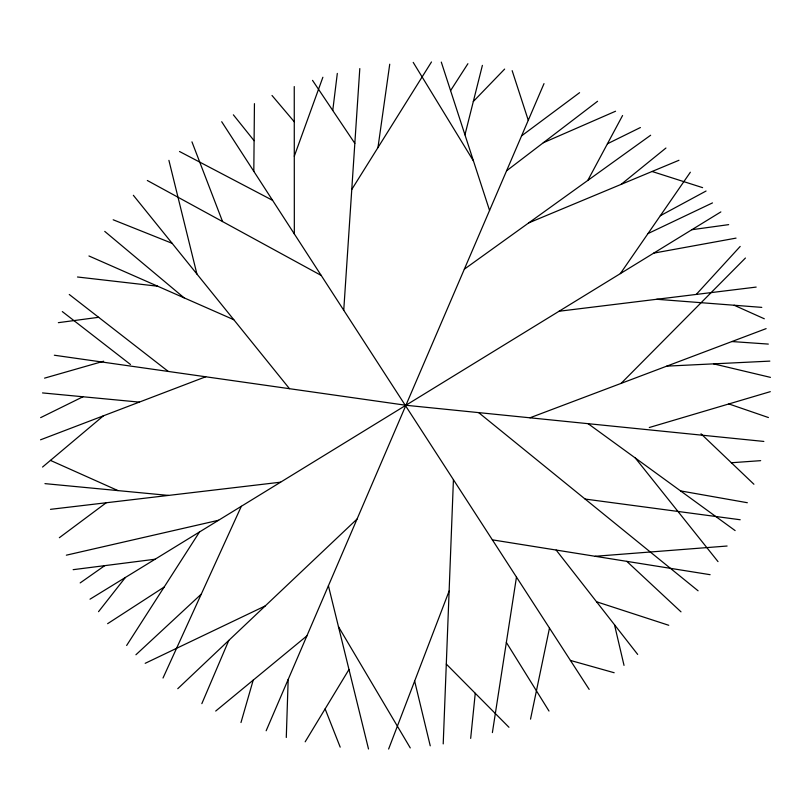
<?xml version="1.0" encoding="UTF-8"?>
<svg xmlns="http://www.w3.org/2000/svg" width="811" height="811" viewBox="0 0 811 811"><rect width="100%" height="100%" fill="white"/><g stroke="black" fill="none" stroke-linecap="round" stroke-linejoin="round"><path stroke-width="1.22" d="M253.813 171.334L254.441 103.646M286.283 737.483L288.179 679.466M443.211 743.91L453.43 479.696M343.742 310.248L359.8 68.58M470.674 738.385L475.256 693.293M332.753 110.489L337.315 73.416M377.967 147.572L389.736 64.201M492.389 732.586L516.475 577.087M530.526 719.144L549.483 628.079M464.956 134.819L482.383 65.377M240.979 722.54L253.204 680.145M294.292 156.209L322.879 77.248M388.621 749.04L449.122 591.047M201.838 703.654L228.803 640.406M266.15 730.762L544.009 83.624M163.011 678.026L241.333 506.297M587.793 180.427L622.574 115.517M305.179 741.812L348.983 669.501M351.761 189.48L431.482 61.96M126.648 645.475L199.506 531.975M450.581 90.619L467.906 63.704M620.344 273.621L690.354 172.226M98.536 611.676L125.391 577.473M696.254 294.423L740.179 246.443M473.31 101.507L504.635 69.087M621.104 383.38L745.431 258.03M177.761 688.701L357.053 519.04M135.924 654.761L201.27 594.149M42.557 467.045L103.433 415.81M215.706 711.054L306.893 635.875M621.104 184.391L665.943 148.028M506.581 170.807L597.575 101.274M521.585 135.863L579.581 92.677M59.345 537.713L106.221 502.759M464.348 269.171L650.645 135.244M80.177 582.916L104.751 565.642M107.62 623.679L164.157 587.042M90.011 599.187L720.857 211.914M660.326 215.716L706.067 191.021M40.641 417.635L82.975 396.761M607.429 143.78L640.406 127.53M145.189 663.317L265.238 605.929M647.999 233.578L712.484 202.912M543.329 142.726L615.559 111.229M528.752 222.873L678.969 160.274M40.55 439.805L205.72 376.77M529.958 417.797L766.121 328.627M649.287 427.519L770.298 391.662M44.564 378.139L103.656 361.219M66.35 555.18L218.585 520.256M653.737 253.123L736.053 238.12M691.895 229.706L728.663 224.637M58.351 322.666L98.638 317.304M73.142 569.677L155.114 559.225M559.073 311.242L756.176 287.084M50.485 509.338L280.596 482.19M595.173 556.285L727.102 546.026M731.37 462.746L760.667 460.658M666.774 366.136L769.852 361.118M731.907 341.543L768.321 344.087M656.748 299.269L761.793 307.379M42.527 392.919L139.31 402.114M44.95 483.63L168.485 495.42M763.85 441.437L405.916 405.267L54.337 355.228M77.491 276.997L157.669 286.212M585.116 499.059L740.21 519.75M492.368 539.842L710.122 574.685M680.571 490.908L747.337 502.719M713.579 363.855L770.45 377.368M570.427 660.438L614.17 672.735M652.074 171.486L702.61 187.645M596.561 601.772L668.751 625.281M728.866 403.939L768.422 417.533M113.185 219.781L172.125 243.32M88.946 255.972L233.801 319.716M50.454 460.395L117.98 490.594M734.117 305.24L764.307 318.774M179.515 151.495L272.587 200.337M147.328 180.488L321.207 275.446M588.097 423.677L735.131 530.587M62.315 311.576L130.47 364.484M69.27 294.484L168.282 371.448M478.662 412.617L698.089 590.803M104.741 231.388L184.117 297.85M626.812 561.354L681.007 611.849M701.008 433.804L753.916 484.248M446.303 664.087L508.953 727.274M272.009 95.485L294.271 121.772M133.359 195.299L289.486 388.692M233.365 114.827L254.096 140.698M635.246 457.951L718.019 561.617M556.153 550.051L637.669 654.416M312.519 80.35L354.833 143.365M221.697 121.721L589.171 689.391M506.358 642.434L548.996 711.044M413.215 62.386L473.472 160.994M338.461 626.68L410.265 747.924M325.12 708.885L340.194 747.134M191.954 141.854L222.559 221.565M512.157 70.658L528.275 120.271M441.296 62.092L489.56 210.444M328.414 585.765L368.508 748.989M168.911 160.355L196.911 274.027M414.644 681.068L430.246 745.826M614.495 624.744L624.024 665.385M294.251 86.564L294.332 233.923"/></g></svg>
